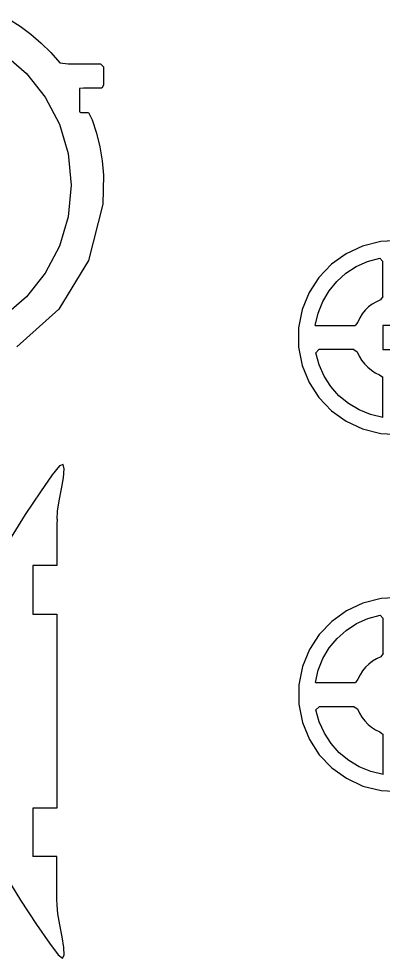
# Model space of a CAD drawing. Extents: x -453 to 453, y -307 to 307.
# Drawn here: x 148.6 to 261.2, y -297.6 to -7.1 of the extents above; entities that cross this region are included whole.
import ezdxf

# ---------------------------------------------------------------- set-up
doc = ezdxf.new("R2010")
doc.units = 0
doc.header["$MEASUREMENT"] = 0
doc.layers.get('0').update_dxf_attribs({"linetype": 'CONTINUOUS'})

msp = doc.modelspace()

# ---------------------------------------------------------------- linework, layer by layer
for p, q in [((145.38, -7.07), (148.94, -9.34)), ((148.94, -9.34), (152.32, -11.84)), ((152.32, -11.84), (155.51, -14.57)), ((155.51, -14.57), (158.49, -17.52)), ((143.94, -17.9), (150.96, -24.01)), ((158.49, -17.52), (161.25, -20.68)), ((161.25, -20.68), (163.79, -21.02)), ((163.79, -21.02), (173.87, -21.02)), ((173.87, -21.02), (174.8, -21.92)), ((174.8, -21.92), (174.8, -27.62)), ((150.96, -24.01), (156.74, -31.31)), ((168.52, -28.52), (167.3, -28.68)), ((167.3, -28.68), (167.3, -35.83)), ((174.24, -28.52), (168.52, -28.52)), ((174.8, -27.62), (174.24, -28.52)), ((156.74, -31.31), (161.1, -39.62)), ((167.3, -35.83), (167.79, -36.02)), ((167.79, -36.02), (170.1, -36.02)), ((170.1, -36.02), (171.25, -38.33)), ((161.1, -39.62), (163.85, -48.75)), ((171.25, -38.33), (172.58, -42.43)), ((172.58, -42.43), (173.61, -46.65)), ((163.85, -48.75), (164.8, -58.52)), ((173.61, -46.65), (174.33, -50.99)), ((174.33, -50.99), (174.72, -55.43)), ((174.72, -55.43), (174.52, -64.41)), ((164.8, -58.52), (163.85, -68.3)), ((174.52, -64.41), (170.08, -81.86)), ((163.85, -68.3), (161.1, -77.43)), ((161.1, -77.43), (156.74, -85.74)), ((254.86, -77.35), (249.74, -79.74)), ((260.44, -75.96), (254.86, -77.35)), ((266.37, -75.67), (260.44, -75.96)), ((249.74, -79.74), (245.2, -83)), ((256.39, -82.13), (260.15, -81.11)), ((260.15, -81.11), (261.12, -82.1)), ((170.08, -81.86), (160.94, -96.85)), ((245.2, -83), (241.34, -87.04)), ((249.7, -85.78), (252.89, -83.71)), ((252.89, -83.71), (256.39, -82.13)), ((261.12, -92.94), (261.12, -82.1)), ((156.74, -85.74), (150.96, -93.04)), ((241.34, -87.04), (238.29, -91.73)), ((246.87, -88.31), (249.7, -85.78)), ((244.46, -91.23), (246.87, -88.31)), ((238.29, -91.73), (236.15, -96.98)), ((242.5, -94.5), (244.46, -91.23)), ((261.12, -92.94), (260.42, -93.96)), ((150.96, -93.04), (143.94, -99.14)), ((241.06, -98.07), (242.5, -94.5)), ((257.84, -95.3), (256.7, -96.19)), ((259.09, -94.56), (257.84, -95.3)), ((260.42, -93.96), (259.09, -94.56)), ((160.94, -96.85), (147.95, -108.52)), ((236.15, -96.98), (235.02, -102.66)), ((240.18, -101.89), (241.06, -98.07)), ((254.75, -98.31), (253.97, -99.53)), ((255.66, -97.19), (254.75, -98.31)), ((256.7, -96.19), (255.66, -97.19)), ((253.33, -100.85), (252.56, -101.88)), ((253.97, -99.53), (253.33, -100.85)), ((235.02, -102.66), (235.02, -108.61)), ((240.18, -101.89), (252.56, -101.88)), ((268.62, -101.89), (261.12, -101.89)), ((261.12, -101.89), (261.12, -109.39)), ((235.02, -108.61), (236.15, -114.3)), ((240.34, -110.36), (241.34, -109.39)), ((241.37, -114.12), (240.34, -110.36)), ((252.17, -109.39), (241.34, -109.39)), ((252.17, -109.39), (253.19, -110.09)), ((253.19, -110.09), (253.79, -111.42)), ((261.12, -109.39), (268.62, -109.39)), ((253.79, -111.42), (254.54, -112.67)), ((254.54, -112.67), (255.42, -113.81)), ((236.15, -114.3), (238.29, -119.54)), ((242.94, -117.62), (241.37, -114.12)), ((255.42, -113.81), (256.43, -114.85)), ((256.43, -114.85), (257.55, -115.76)), ((257.55, -115.76), (258.77, -116.55)), ((245.02, -120.81), (242.94, -117.62)), ((258.77, -116.55), (260.08, -117.18)), ((260.08, -117.18), (261.12, -117.95)), ((261.12, -130.34), (261.12, -117.95)), ((238.29, -119.54), (241.34, -124.24)), ((247.54, -123.64), (245.02, -120.81)), ((241.34, -124.24), (245.2, -128.27)), ((250.46, -126.05), (247.54, -123.64)), ((253.73, -128.01), (250.46, -126.05)), ((245.2, -128.27), (249.74, -131.54)), ((257.3, -129.45), (253.73, -128.01)), ((261.12, -130.34), (257.3, -129.45)), ((249.74, -131.54), (254.86, -133.92)), ((254.86, -133.92), (260.44, -135.31)), ((260.44, -135.31), (266.37, -135.6)), ((162.33, -144.86), (161.2, -145.29)), ((162.63, -146.28), (162.33, -144.86)), ((158.93, -148.12), (155.25, -153.35)), ((161.2, -145.29), (158.93, -148.12)), ((162.35, -149), (162.63, -146.28)), ((161.75, -152.46), (162.35, -149)), ((155.25, -153.35), (150.57, -160.41)), ((161.06, -156.1), (161.75, -152.46)), ((160.54, -159.38), (161.06, -156.1)), ((160.41, -161.78), (160.54, -159.38)), ((150.57, -160.41), (145.41, -168.68)), ((160.41, -161.78), (160.34, -163.33)), ((160.34, -163.33), (160.34, -176.18)), ((152.91, -176.18), (152.91, -191.18)), ((160.34, -176.18), (152.91, -176.18)), ((254.95, -187.77), (249.83, -190.16)), ((260.53, -186.38), (254.95, -187.77)), ((266.46, -186.09), (260.53, -186.38)), ((152.91, -191.18), (160.34, -191.18)), ((160.34, -191.18), (160.34, -251.18)), ((249.83, -190.16), (245.29, -193.42)), ((256.47, -192.55), (260.24, -191.53)), ((260.24, -191.53), (261.21, -192.52)), ((245.29, -193.42), (241.43, -197.46)), ((249.79, -196.2), (252.98, -194.13)), ((252.98, -194.13), (256.47, -192.55)), ((261.21, -203.36), (261.21, -192.52)), ((241.43, -197.46), (238.38, -202.15)), ((246.96, -198.73), (249.79, -196.2)), ((244.54, -201.65), (246.96, -198.73)), ((238.38, -202.15), (236.23, -207.4)), ((242.59, -204.92), (244.54, -201.65)), ((261.21, -203.36), (260.51, -204.37)), ((241.15, -208.49), (242.59, -204.92)), ((257.93, -205.72), (256.79, -206.61)), ((259.18, -204.98), (257.93, -205.72)), ((260.51, -204.37), (259.18, -204.98)), ((236.23, -207.4), (235.11, -213.08)), ((240.26, -212.31), (241.15, -208.49)), ((254.84, -208.73), (254.05, -209.95)), ((255.75, -207.61), (254.84, -208.73)), ((256.79, -206.61), (255.75, -207.61)), ((253.41, -211.27), (252.65, -212.3)), ((254.05, -209.95), (253.41, -211.27)), ((235.11, -213.08), (235.11, -219.03)), ((240.26, -212.31), (252.65, -212.3)), ((235.11, -219.03), (236.23, -224.72)), ((240.43, -220.78), (241.43, -219.81)), ((241.46, -224.54), (240.43, -220.78)), ((252.26, -219.81), (241.43, -219.81)), ((252.26, -219.81), (253.28, -220.51)), ((253.28, -220.51), (253.88, -221.84)), ((253.88, -221.84), (254.63, -223.09)), ((254.63, -223.09), (255.51, -224.23)), ((236.23, -224.72), (238.38, -229.96)), ((243.03, -228.04), (241.46, -224.54)), ((255.51, -224.23), (256.52, -225.27)), ((256.52, -225.27), (257.64, -226.18)), ((257.64, -226.18), (258.86, -226.96)), ((245.11, -231.23), (243.03, -228.04)), ((258.86, -226.96), (260.17, -227.6)), ((260.17, -227.6), (261.21, -228.37)), ((261.21, -240.75), (261.21, -228.37)), ((238.38, -229.96), (241.43, -234.66)), ((247.63, -234.06), (245.11, -231.23)), ((241.43, -234.66), (245.29, -238.69)), ((250.55, -236.47), (247.63, -234.06)), ((253.82, -238.43), (250.55, -236.47)), ((245.29, -238.69), (249.83, -241.96)), ((257.39, -239.87), (253.82, -238.43)), ((261.21, -240.75), (257.39, -239.87)), ((249.83, -241.96), (254.95, -244.34)), ((254.95, -244.34), (260.53, -245.73)), ((260.53, -245.73), (266.46, -246.02)), ((152.91, -251.18), (152.91, -266.18)), ((160.34, -251.18), (152.91, -251.18)), ((160.34, -266.18), (152.91, -266.18)), ((160.34, -279.32), (160.34, -266.18)), ((143.91, -271.18), (149.13, -279.68)), ((149.13, -279.68), (153.99, -287.15)), ((160.41, -281.18), (160.34, -279.32)), ((160.66, -283.85), (160.41, -281.18)), ((161.25, -287.28), (160.66, -283.85)), ((153.99, -287.15), (158.01, -292.97)), ((161.94, -290.93), (161.25, -287.28)), ((158.01, -292.97), (160.69, -296.53)), ((162.48, -294.24), (161.94, -290.93)), ((162.61, -296.64), (162.48, -294.24)), ((160.69, -296.53), (162.1, -297.59)), ((162.1, -297.59), (162.61, -296.64))]:
    msp.add_line(p, q)

doc.saveas('drawing.dxf')
